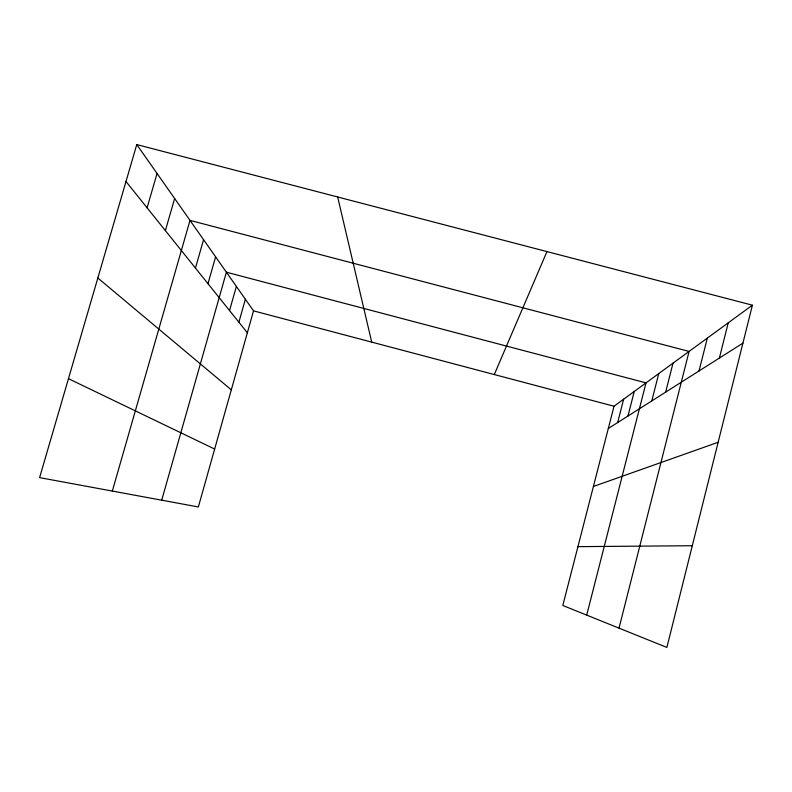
<?xml version="1.0" encoding="UTF-8"?>
<svg xmlns="http://www.w3.org/2000/svg" width="792" height="792" viewBox="0 0 792 792"><rect width="100%" height="100%" fill="white"/><g stroke="black" fill="none" stroke-linecap="round" stroke-linejoin="round"><path stroke-width="1.19" d="M719.374 358.063L728.224 322.849M752.4 305.187L666.874 647.43L562.815 605.484L614.028 406.237L752.4 305.187L136.769 144.57L39.6 477.625L198.356 506.959L253.529 310.85L136.769 144.57M619.017 628.145L689.08 351.43L190.001 220.384L112.325 491.06M699.029 370.963L707.325 338.105M651.786 400.93L658.756 373.577M665.646 392.139L673.012 363.162M617.641 422.582L623.631 399.217M627.957 416.048L634.243 391.476M586.704 615.117L646.015 382.873L226.393 272.2L161.707 500.188M229.541 310.563L236.372 286.417M238.887 322.215L245.371 299.228M207.979 283.685L215.612 256.856M195.456 268.082L203.564 239.689M165.38 230.591L174.636 198.485M147.094 207.811L157.054 173.458M494.287 374.547L546.965 251.589M608.306 428.502L742.916 343.134M593.406 486.476L718.136 442.282M577.942 546.648L692.287 545.728M253.529 310.85L614.028 406.237M68.468 378.675L214.652 449.054M97.842 278.012L231.314 389.832M125.997 181.516L247.361 332.769M337.669 196.99L371.715 342.124"/></g></svg>
